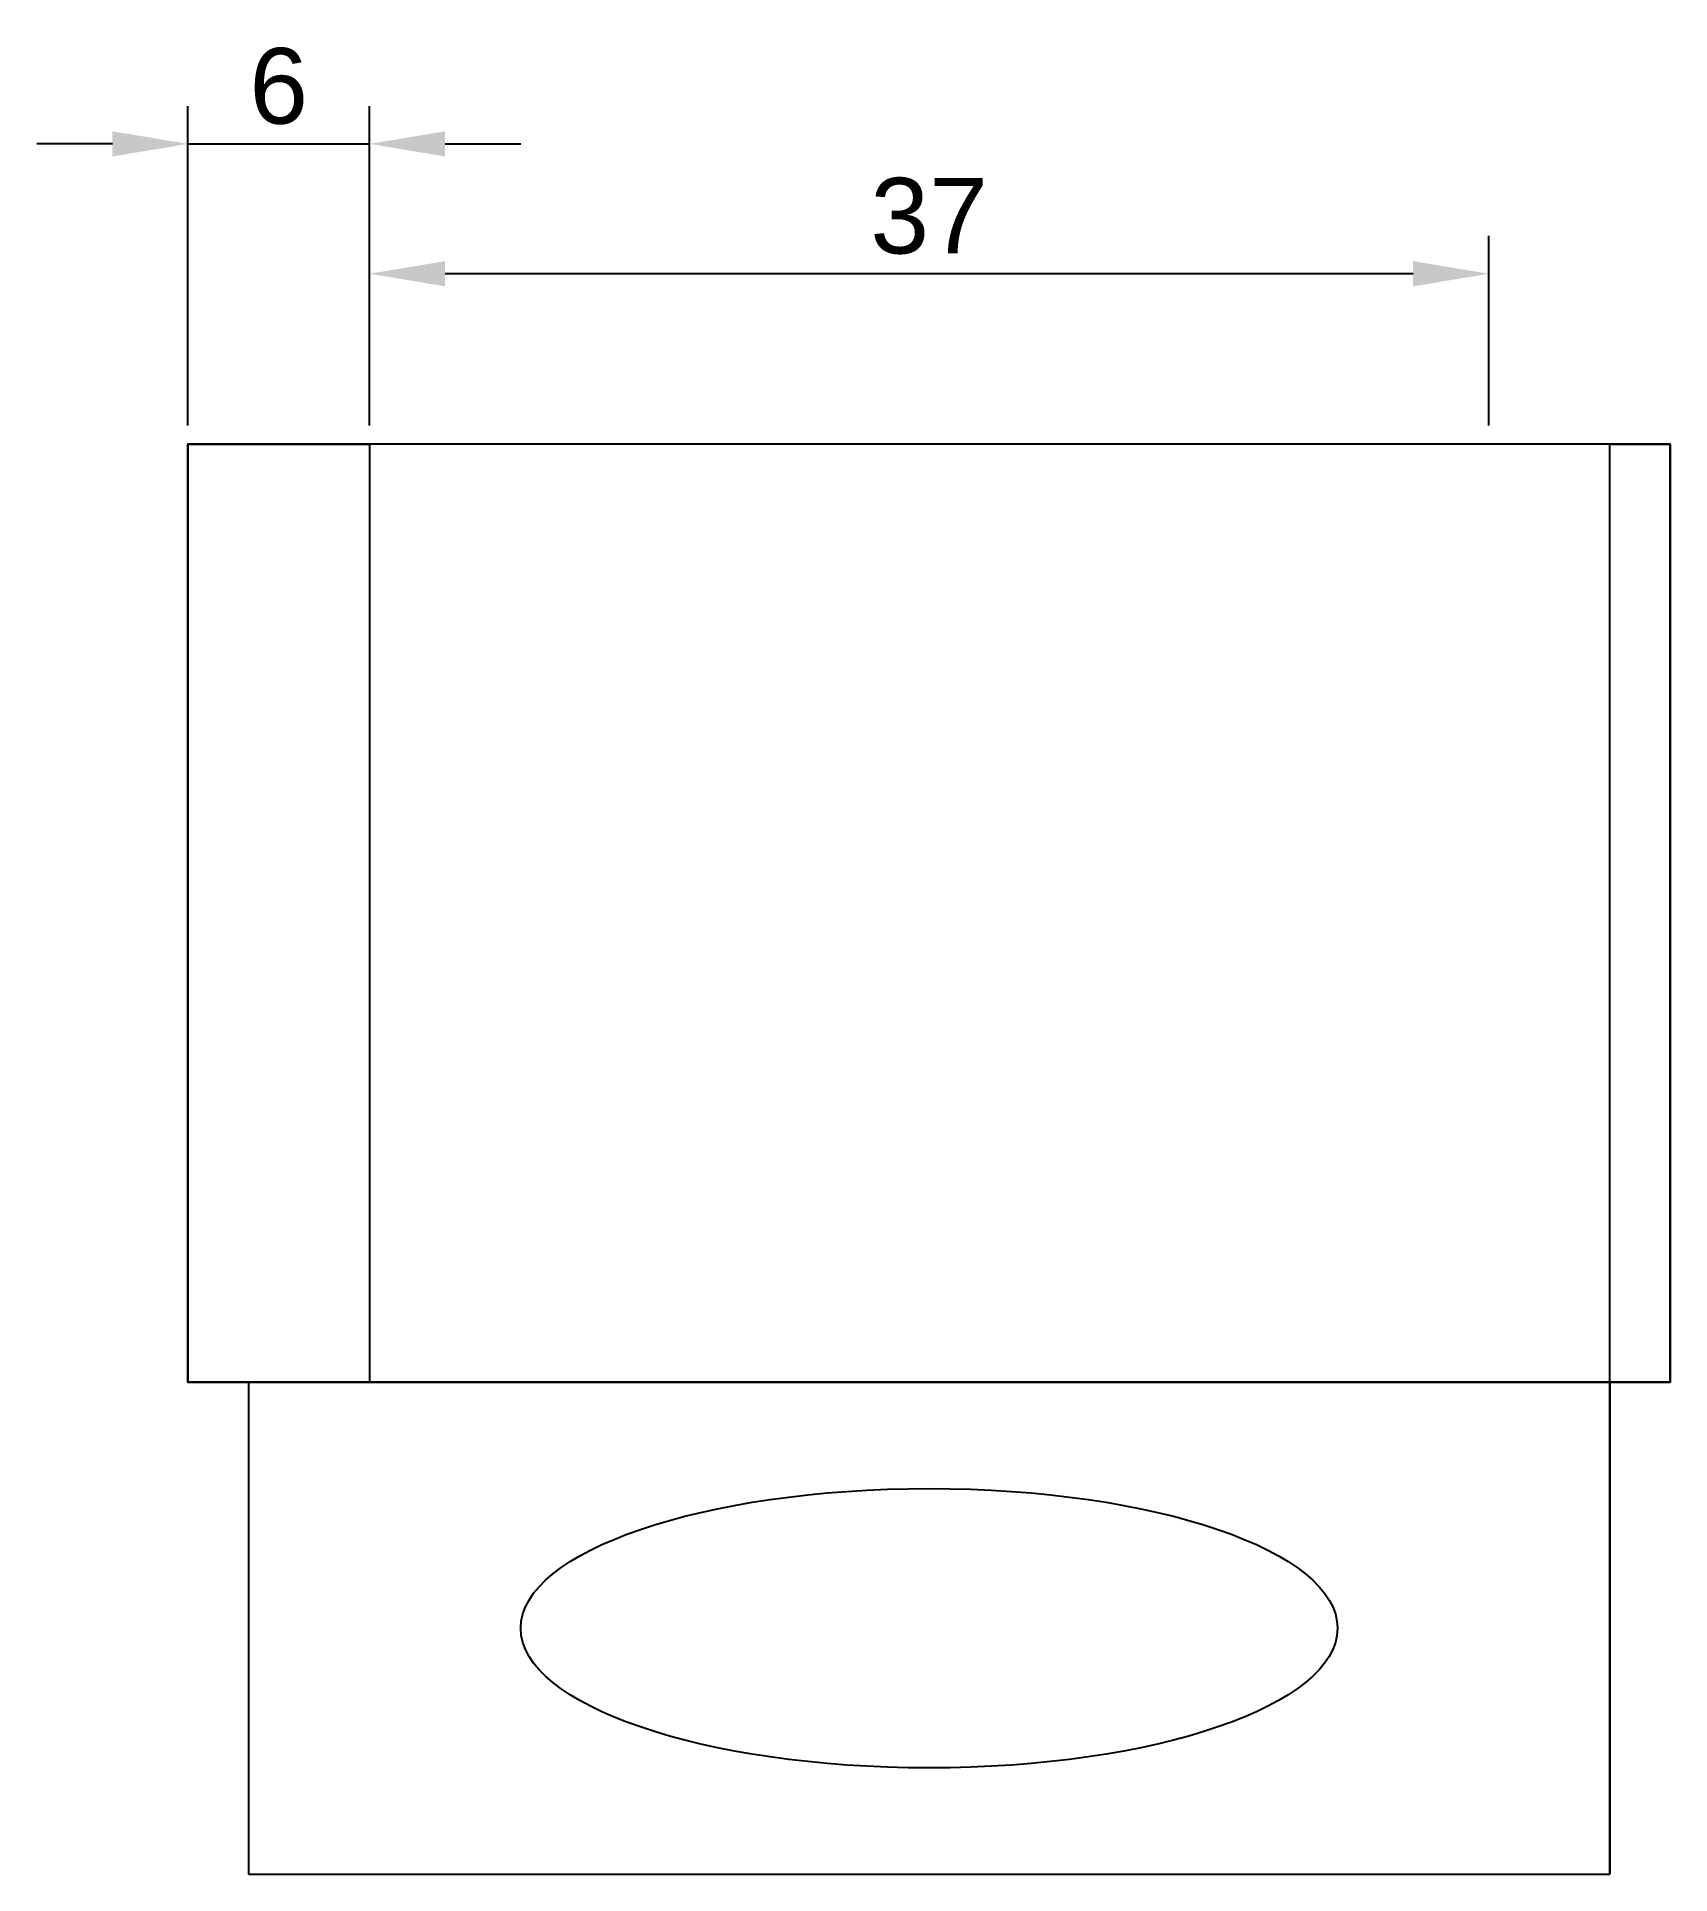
# Model space of a CAD drawing. Header units: millimetres. Extents: x -11 to 43, y -16.3 to 44.5.
import ezdxf

# ---------------------------------------------------------------- set-up
doc = ezdxf.new("R2010")
doc.units = ezdxf.units.MM
doc.styles.get("Standard").update_dxf_attribs({"font": 'arial.ttf'})
doc.dimstyles.new('ISO-25', dxfattribs={"dimtxt": 2.5, "dimasz": 2.5, "dimexe": 1.25, "dimexo": 0.625, "dimtad": 1, "dimtxsty": 'Standard', "dimcen": 2.5, "dimadec": 0, "dimazin": 0, "dimtfac": 1, "dimtmove": 0, "dimatfit": 3, "dimfxl": 1, "dimarcsym": 0})

# ---------------------------------------------------------------- blocks, each defined once
blk = doc.blocks.new('*D3')
at = {"color": 0, "lineweight": -2, "transparency": 16777216}
for p, q in [((0, 31.625), (0, 37.888)), ((37, 31.625), (37, 37.888)), ((34.5, 36.638), (2.5, 36.638))]:
    blk.add_line(p, q, dxfattribs=at)
at = {"color": 0, "transparency": 16777216}
for points in [[(2.5, 37.054), (2.5, 36.221), (0, 36.638)], [(34.5, 37.054), (34.5, 36.221), (37, 36.638)]]:
    blk.add_solid(points, dxfattribs=at)
at = {"layer": 'Defpoints', "color": 0, "transparency": 16777216}
for p in [(0, 36.638), (0, 31), (37, 31)]:
    blk.add_point(p, dxfattribs=at)
at = {"color": 0, "transparency": 16777216, "insert": (18.5, 38.54), "char_height": 2.5, "attachment_point": 5}
blk.add_mtext('37', dxfattribs=at)
blk = doc.blocks.new('*D6')
at = {"color": 0, "lineweight": -2, "transparency": 16777216}
for p, q in [((-6, 31.625), (-6, 42.18)), ((0, 31.625), (0, 42.18)), ((-8.5, 40.93), (-11, 40.93)), ((-6, 40.93), (0, 40.93)), ((2.5, 40.93), (5, 40.93))]:
    blk.add_line(p, q, dxfattribs=at)
at = {"color": 0, "transparency": 16777216}
for points in [[(-8.5, 41.346), (-8.5, 40.513), (-6, 40.93)], [(2.5, 41.346), (2.5, 40.513), (0, 40.93)]]:
    blk.add_solid(points, dxfattribs=at)
at = {"layer": 'Defpoints', "color": 0, "transparency": 16777216}
for p in [(0, 40.93), (-6, 31), (0, 31)]:
    blk.add_point(p, dxfattribs=at)
at = {"color": 0, "transparency": 16777216, "insert": (-3, 42.831), "char_height": 2.5, "attachment_point": 5}
blk.add_mtext('6', dxfattribs=at)

msp = doc.modelspace()

# ---------------------------------------------------------------- linework, layer by layer
for p, q in [((0, 31), (-6, 31)), ((43, 31), (41, 31)), ((43, 0), (41, 0))]:
    msp.add_line(p, q)
at = {"extrusion": (0, -0.939693, 0.34202)}
for p, q in [((-4, 0, 37), (41, 0, 37)), ((-4, 0, 37), (-4, -16.265, -7.689)), ((-4, 0, -1.5), (-4, 0, 37)), ((41, 0, 37), (41, -16.265, -7.689)), ((41, 0, 37), (41, 0, -1.5)), ((41, 0, -1.5), (-4, 0, -1.5)), ((-4, 0, -1.5), (-4, -16.265, -7.689)), ((41, -16.265, -7.689), (41, 0, -1.5)), ((-4, -16.265, -7.689), (41, -16.265, -7.689))]:
    msp.add_line(p, q, dxfattribs=at)
for points in [[(0, 0), (-6, 0), (-6, 31), (0, 31)], [(41, 31), (43, 31), (43, 0), (41, 0)]]:
    msp.add_lwpolyline(points, close=True)
at = {"extrusion": (0, 0, -1)}
msp.add_lwpolyline([(-43, 0), (-43, 31), (6, 31), (6, 0)], close=True, dxfattribs=at)
at = {"extrusion": (0, -0.939693, 0.34202)}
msp.add_circle((18.5, 10.99, 12.655), 13.5, dxfattribs=at)

# ---------------------------------------------------------------- dimensions: what is measured, and where the dimension line sits
dim = msp.add_linear_dim(base=(0, 40.93), p1=(-6, 31), p2=(0, 31), dimstyle='ISO-25')
dim.commit()
dim.dimension.update_dxf_attribs({"geometry": '*D6', "text_midpoint": (-3, 42.831)})
dim = msp.add_linear_dim(base=(0, 36.638), p1=(37, 31), p2=(0, 31), angle=180, dimstyle='ISO-25')
dim.commit()
dim.dimension.update_dxf_attribs({"geometry": '*D3', "text_midpoint": (18.5, 38.54)})

doc.saveas('drawing.dxf')
